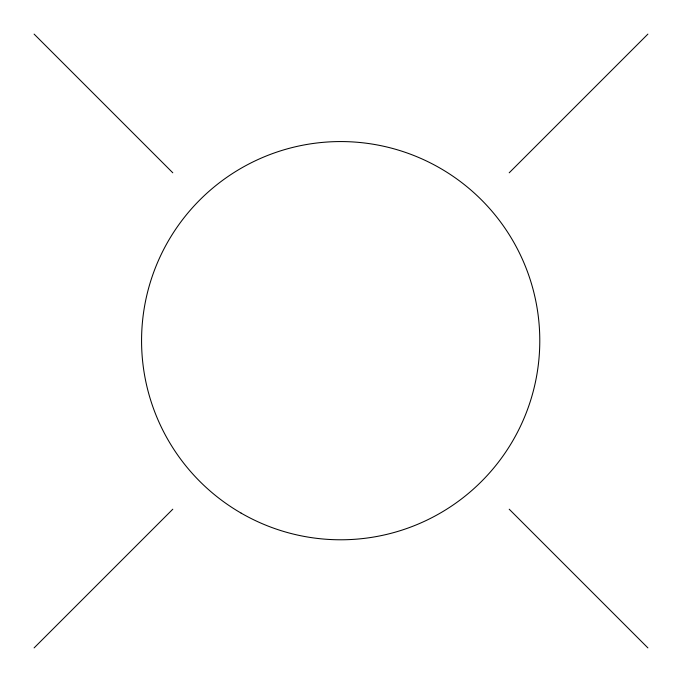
<?xml version="1.0" encoding="UTF-8"?>
<svg xmlns="http://www.w3.org/2000/svg" width="682" height="682" viewBox="0 0 682 682"><rect width="100%" height="100%" fill="white"/><g stroke="black" fill="none" stroke-linecap="round" stroke-linejoin="round"><path stroke-width="1.02" d="M34.1 647.9L172.802 509.198M509.198 172.802L647.9 34.1M34.1 34.1L172.802 172.802M509.198 509.198L647.9 647.9M241.121 513.111A199.11 199.11 0 0 0 539.786 340.676A199.11 199.11 0 0 0 241.121 168.241A199.11 199.11 0 0 0 241.121 513.111"/></g></svg>
